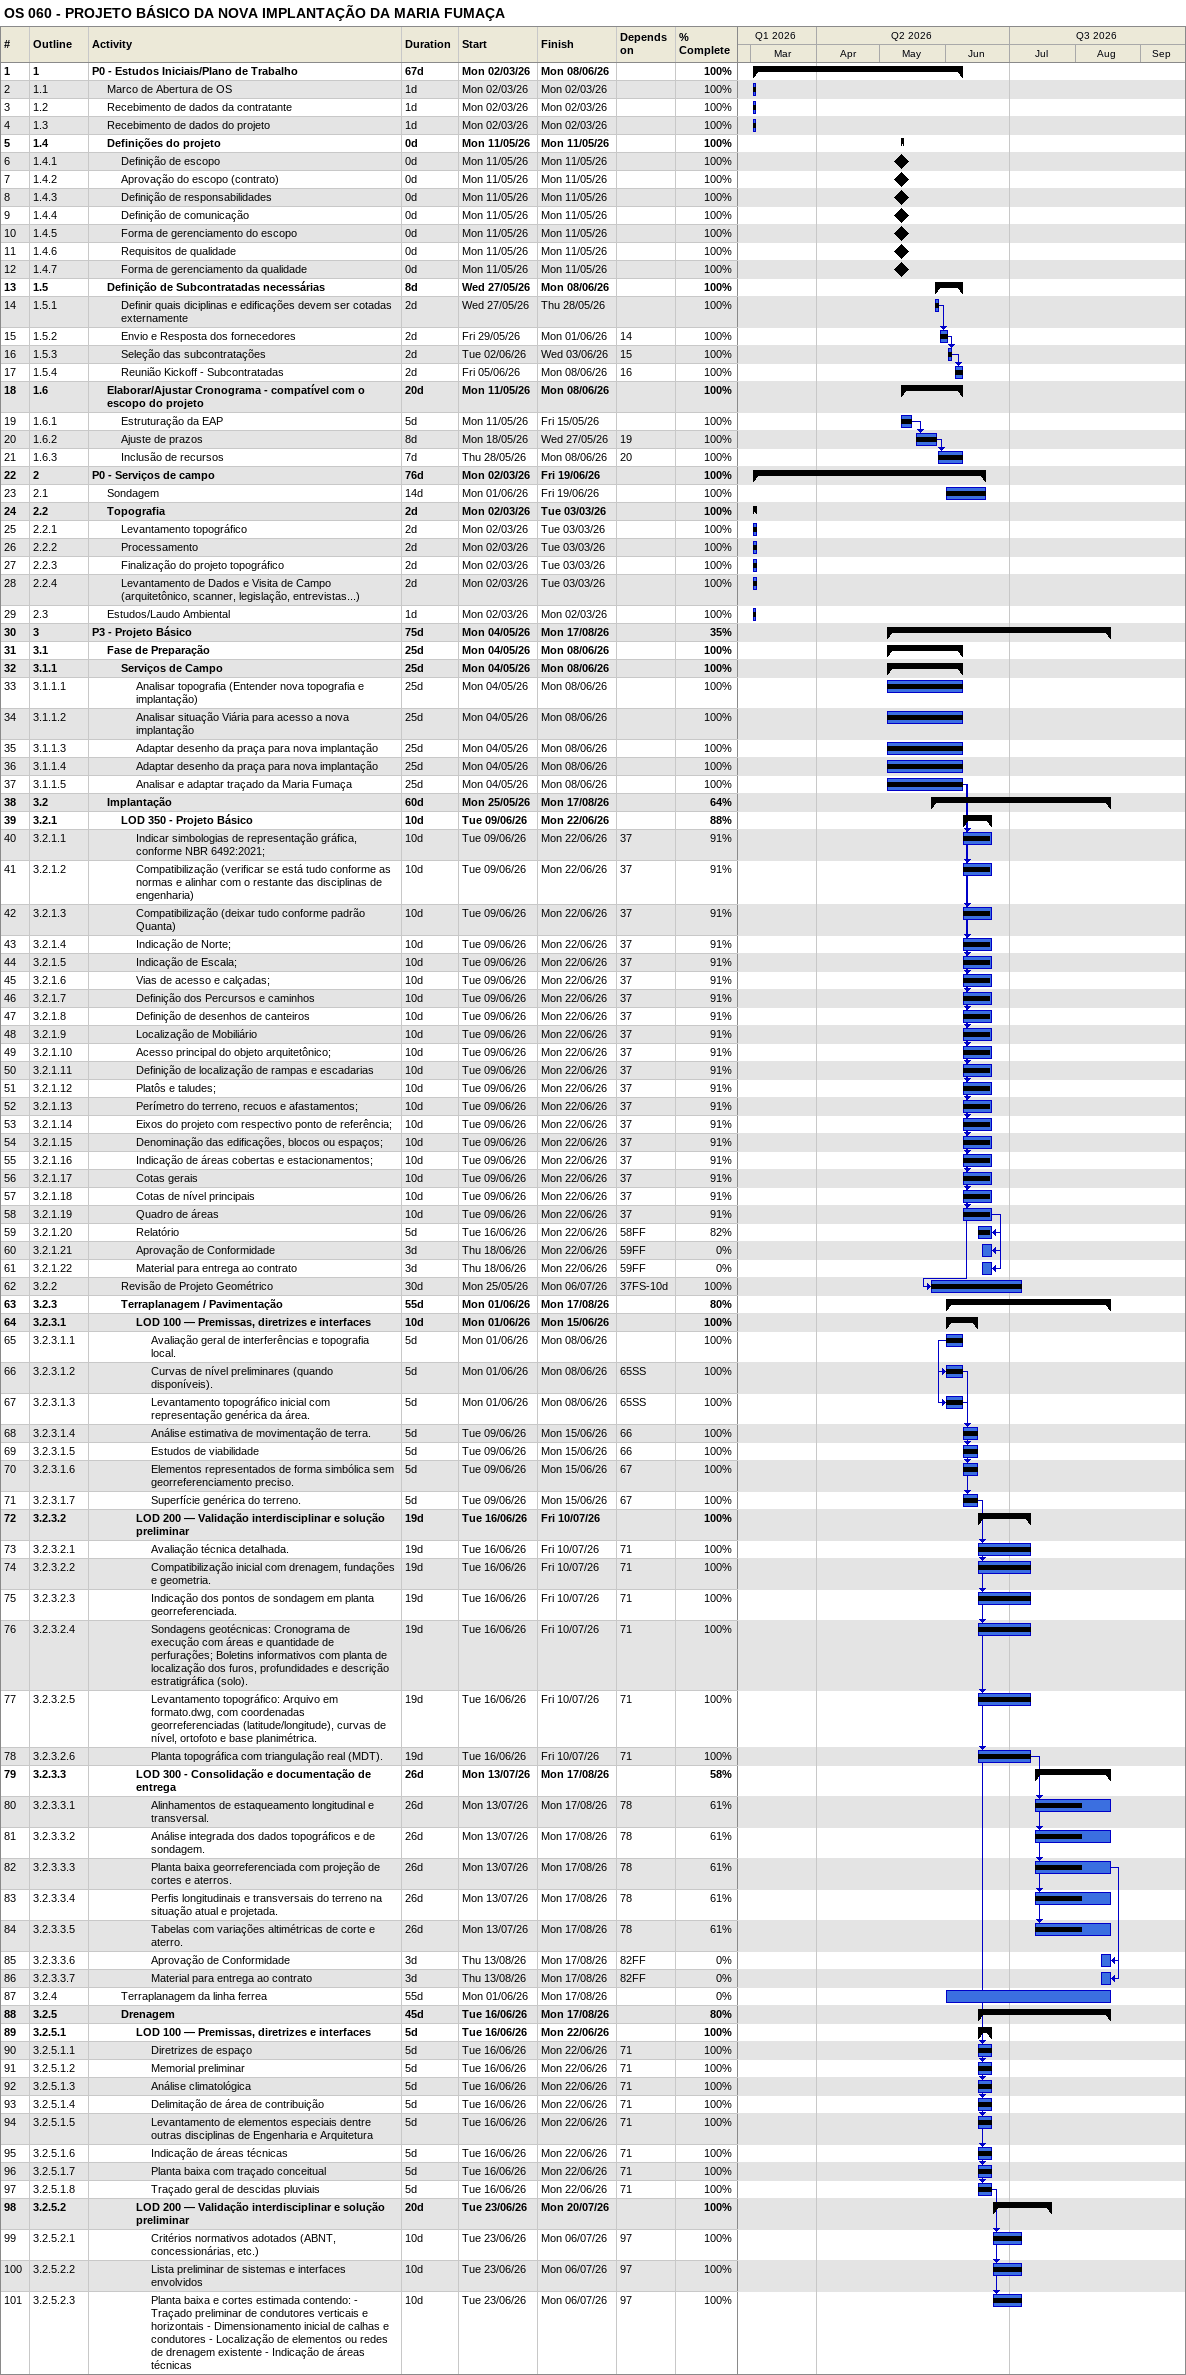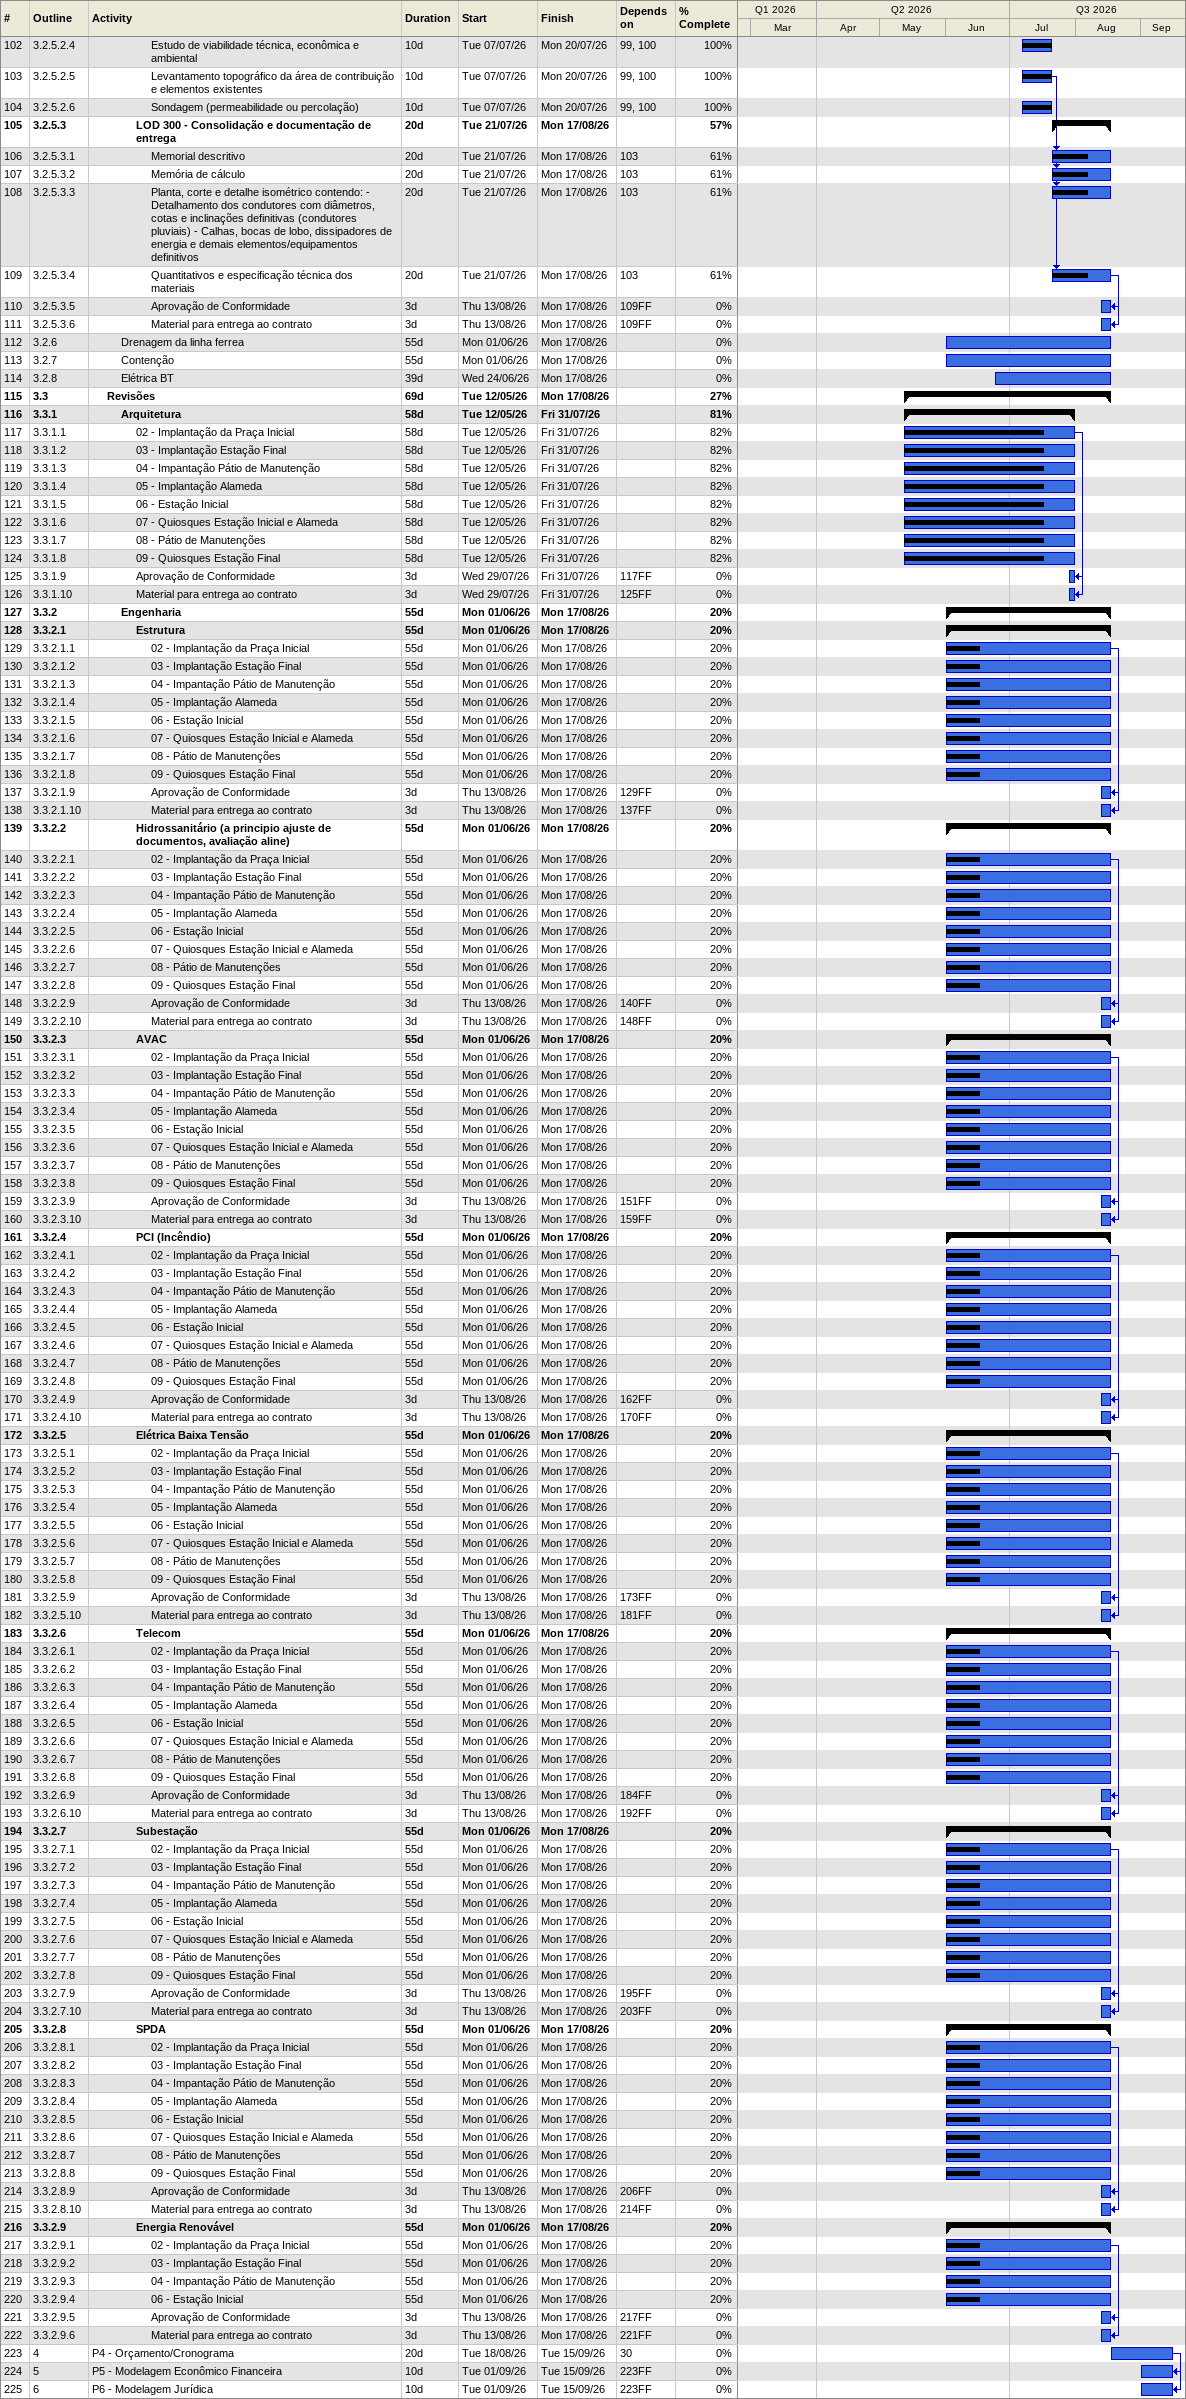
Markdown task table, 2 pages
OS 060 - PROJETO BÁSICO DA NOVA IMPLANTAÇÃO DA MARIA FUMAÇA

| ID | WBS | Task | Duration | Start | Finish | Predecessors | % complete |
|---|---|---|---|---|---|---|---|
| 1 | 1 | **P0 - Estudos Iniciais/Plano de Trabalho** | 67d | 2026-03-02 | 2026-06-08 |  | 100 |
| 2 | 1.1 | Marco de Abertura de OS | 1d | 2026-03-02 | 2026-03-02 |  | 100 |
| 3 | 1.2 | Recebimento de dados da contratante | 1d | 2026-03-02 | 2026-03-02 |  | 100 |
| 4 | 1.3 | Recebimento de dados do projeto | 1d | 2026-03-02 | 2026-03-02 |  | 100 |
| 5 | 1.4 | **Definições do projeto** | 0d | 2026-05-11 | 2026-05-11 |  | 100 |
| 6 | 1.4.1 | Definição de escopo | 0d | 2026-05-11 | 2026-05-11 |  | 100 |
| 7 | 1.4.2 | Aprovação do escopo (contrato) | 0d | 2026-05-11 | 2026-05-11 |  | 100 |
| 8 | 1.4.3 | Definição de responsabilidades | 0d | 2026-05-11 | 2026-05-11 |  | 100 |
| 9 | 1.4.4 | Definição de comunicação | 0d | 2026-05-11 | 2026-05-11 |  | 100 |
| 10 | 1.4.5 | Forma de gerenciamento do escopo | 0d | 2026-05-11 | 2026-05-11 |  | 100 |
| 11 | 1.4.6 | Requisitos de qualidade | 0d | 2026-05-11 | 2026-05-11 |  | 100 |
| 12 | 1.4.7 | Forma de gerenciamento da qualidade | 0d | 2026-05-11 | 2026-05-11 |  | 100 |
| 13 | 1.5 | **Definição de Subcontratadas necessárias** | 8d | 2026-05-27 | 2026-06-08 |  | 100 |
| 14 | 1.5.1 | Definir quais diciplinas e edificações devem ser cotadas externamente | 2d | 2026-05-27 | 2026-05-28 |  | 100 |
| 15 | 1.5.2 | Envio e Resposta dos fornecedores | 2d | 2026-05-29 | 2026-06-01 | 14 | 100 |
| 16 | 1.5.3 | Seleção das subcontratações | 2d | 2026-06-02 | 2026-06-03 | 15 | 100 |
| 17 | 1.5.4 | Reunião Kickoff - Subcontratadas | 2d | 2026-06-05 | 2026-06-08 | 16 | 100 |
| 18 | 1.6 | **Elaborar/Ajustar Cronograma - compatível com o escopo do projeto** | 20d | 2026-05-11 | 2026-06-08 |  | 100 |
| 19 | 1.6.1 | Estruturação da EAP | 5d | 2026-05-11 | 2026-05-15 |  | 100 |
| 20 | 1.6.2 | Ajuste de prazos | 8d | 2026-05-18 | 2026-05-27 | 19 | 100 |
| 21 | 1.6.3 | Inclusão de recursos | 7d | 2026-05-28 | 2026-06-08 | 20 | 100 |
| 22 | 2 | **P0 - Serviços de campo** | 76d | 2026-03-02 | 2026-06-19 |  | 100 |
| 23 | 2.1 | Sondagem | 14d | 2026-06-01 | 2026-06-19 |  | 100 |
| 24 | 2.2 | **Topografia** | 2d | 2026-03-02 | 2026-03-03 |  | 100 |
| 25 | 2.2.1 | Levantamento topográfico | 2d | 2026-03-02 | 2026-03-03 |  | 100 |
| 26 | 2.2.2 | Processamento | 2d | 2026-03-02 | 2026-03-03 |  | 100 |
| 27 | 2.2.3 | Finalização do projeto topográfico | 2d | 2026-03-02 | 2026-03-03 |  | 100 |
| 28 | 2.2.4 | Levantamento de Dados e Visita de Campo (arquitetônico, scanner, legislação, entrevistas...) | 2d | 2026-03-02 | 2026-03-03 |  | 100 |
| 29 | 2.3 | Estudos/Laudo Ambiental | 1d | 2026-03-02 | 2026-03-02 |  | 100 |
| 30 | 3 | **P3 - Projeto Básico** | 75d | 2026-05-04 | 2026-08-17 |  | 35 |
| 31 | 3.1 | **Fase de Preparação** | 25d | 2026-05-04 | 2026-06-08 |  | 100 |
| 32 | 3.1.1 | **Serviços de Campo** | 25d | 2026-05-04 | 2026-06-08 |  | 100 |
| 33 | 3.1.1.1 | Analisar topografia (Entender nova topografia e implantação) | 25d | 2026-05-04 | 2026-06-08 |  | 100 |
| 34 | 3.1.1.2 | Analisar situação Viária para acesso a nova implantação | 25d | 2026-05-04 | 2026-06-08 |  | 100 |
| 35 | 3.1.1.3 | Adaptar desenho da praça para nova implantação | 25d | 2026-05-04 | 2026-06-08 |  | 100 |
| 36 | 3.1.1.4 | Adaptar desenho da praça para nova implantação | 25d | 2026-05-04 | 2026-06-08 |  | 100 |
| 37 | 3.1.1.5 | Analisar e adaptar traçado da Maria Fumaça | 25d | 2026-05-04 | 2026-06-08 |  | 100 |
| 38 | 3.2 | **Implantação** | 60d | 2026-05-25 | 2026-08-17 |  | 64 |
| 39 | 3.2.1 | **LOD 350 - Projeto Básico** | 10d | 2026-06-09 | 2026-06-22 |  | 88 |
| 40 | 3.2.1.1 | Indicar simbologias de representação gráfica, conforme NBR 6492:2021; | 10d | 2026-06-09 | 2026-06-22 | 37 | 91 |
| 41 | 3.2.1.2 | Compatibilização (verificar se está tudo conforme as normas e alinhar com o restante das disciplinas de engenharia) | 10d | 2026-06-09 | 2026-06-22 | 37 | 91 |
| 42 | 3.2.1.3 | Compatibilização (deixar tudo conforme padrão Quanta) | 10d | 2026-06-09 | 2026-06-22 | 37 | 91 |
| 43 | 3.2.1.4 | Indicação de Norte; | 10d | 2026-06-09 | 2026-06-22 | 37 | 91 |
| 44 | 3.2.1.5 | Indicação de Escala; | 10d | 2026-06-09 | 2026-06-22 | 37 | 91 |
| 45 | 3.2.1.6 | Vias de acesso e calçadas; | 10d | 2026-06-09 | 2026-06-22 | 37 | 91 |
| 46 | 3.2.1.7 | Definição dos Percursos e caminhos | 10d | 2026-06-09 | 2026-06-22 | 37 | 91 |
| 47 | 3.2.1.8 | Definição de desenhos de canteiros | 10d | 2026-06-09 | 2026-06-22 | 37 | 91 |
| 48 | 3.2.1.9 | Localização de Mobiliário | 10d | 2026-06-09 | 2026-06-22 | 37 | 91 |
| 49 | 3.2.1.10 | Acesso principal do objeto arquitetônico; | 10d | 2026-06-09 | 2026-06-22 | 37 | 91 |
| 50 | 3.2.1.11 | Definição de localização de rampas e escadarias | 10d | 2026-06-09 | 2026-06-22 | 37 | 91 |
| 51 | 3.2.1.12 | Platôs e taludes; | 10d | 2026-06-09 | 2026-06-22 | 37 | 91 |
| 52 | 3.2.1.13 | Perímetro do terreno, recuos e afastamentos; | 10d | 2026-06-09 | 2026-06-22 | 37 | 91 |
| 53 | 3.2.1.14 | Eixos do projeto com respectivo ponto de referência; | 10d | 2026-06-09 | 2026-06-22 | 37 | 91 |
| 54 | 3.2.1.15 | Denominação das edificações, blocos ou espaços; | 10d | 2026-06-09 | 2026-06-22 | 37 | 91 |
| 55 | 3.2.1.16 | Indicação de áreas cobertas e estacionamentos; | 10d | 2026-06-09 | 2026-06-22 | 37 | 91 |
| 56 | 3.2.1.17 | Cotas gerais | 10d | 2026-06-09 | 2026-06-22 | 37 | 91 |
| 57 | 3.2.1.18 | Cotas de nível principais | 10d | 2026-06-09 | 2026-06-22 | 37 | 91 |
| 58 | 3.2.1.19 | Quadro de áreas | 10d | 2026-06-09 | 2026-06-22 | 37 | 91 |
| 59 | 3.2.1.20 | Relatório | 5d | 2026-06-16 | 2026-06-22 | 58FF | 82 |
| 60 | 3.2.1.21 | Aprovação de Conformidade | 3d | 2026-06-18 | 2026-06-22 | 59FF | 0 |
| 61 | 3.2.1.22 | Material para entrega ao contrato | 3d | 2026-06-18 | 2026-06-22 | 59FF | 0 |
| 62 | 3.2.2 | Revisão de Projeto Geométrico | 30d | 2026-05-25 | 2026-07-06 | 37FS-10d | 100 |
| 63 | 3.2.3 | **Terraplanagem / Pavimentação** | 55d | 2026-06-01 | 2026-08-17 |  | 80 |
| 64 | 3.2.3.1 | **LOD 100 — Premissas, diretrizes e interfaces** | 10d | 2026-06-01 | 2026-06-15 |  | 100 |
| 65 | 3.2.3.1.1 | Avaliação geral de interferências e topografia local. | 5d | 2026-06-01 | 2026-06-08 |  | 100 |
| 66 | 3.2.3.1.2 | Curvas de nível preliminares (quando disponíveis). | 5d | 2026-06-01 | 2026-06-08 | 65SS | 100 |
| 67 | 3.2.3.1.3 | Levantamento topográfico inicial com representação genérica da área. | 5d | 2026-06-01 | 2026-06-08 | 65SS | 100 |
| 68 | 3.2.3.1.4 | Análise estimativa de movimentação de terra. | 5d | 2026-06-09 | 2026-06-15 | 66 | 100 |
| 69 | 3.2.3.1.5 | Estudos de viabilidade | 5d | 2026-06-09 | 2026-06-15 | 66 | 100 |
| 70 | 3.2.3.1.6 | Elementos representados de forma simbólica sem georreferenciamento preciso. | 5d | 2026-06-09 | 2026-06-15 | 67 | 100 |
| 71 | 3.2.3.1.7 | Superfície genérica do terreno. | 5d | 2026-06-09 | 2026-06-15 | 67 | 100 |
| 72 | 3.2.3.2 | **LOD 200 — Validação interdisciplinar e solução preliminar** | 19d | 2026-06-16 | 2026-07-10 |  | 100 |
| 73 | 3.2.3.2.1 | Avaliação técnica detalhada. | 19d | 2026-06-16 | 2026-07-10 | 71 | 100 |
| 74 | 3.2.3.2.2 | Compatibilização inicial com drenagem, fundações e geometria. | 19d | 2026-06-16 | 2026-07-10 | 71 | 100 |
| 75 | 3.2.3.2.3 | Indicação dos pontos de sondagem em planta georreferenciada. | 19d | 2026-06-16 | 2026-07-10 | 71 | 100 |
| 76 | 3.2.3.2.4 | Sondagens geotécnicas: Cronograma de execução com áreas e quantidade de perfurações; Boletins informativos com planta de localização dos furos, profundidades e descrição estratigráfica (solo). | 19d | 2026-06-16 | 2026-07-10 | 71 | 100 |
| 77 | 3.2.3.2.5 | Levantamento topográfico: Arquivo em formato.dwg, com coordenadas georreferenciadas (latitude/longitude), curvas de nível, ortofoto e base planimétrica. | 19d | 2026-06-16 | 2026-07-10 | 71 | 100 |
| 78 | 3.2.3.2.6 | Planta topográfica com triangulação real (MDT). | 19d | 2026-06-16 | 2026-07-10 | 71 | 100 |
| 79 | 3.2.3.3 | **LOD 300 - Consolidação e documentação de entrega** | 26d | 2026-07-13 | 2026-08-17 |  | 58 |
| 80 | 3.2.3.3.1 | Alinhamentos de estaqueamento longitudinal e transversal. | 26d | 2026-07-13 | 2026-08-17 | 78 | 61 |
| 81 | 3.2.3.3.2 | Análise integrada dos dados topográficos e de sondagem. | 26d | 2026-07-13 | 2026-08-17 | 78 | 61 |
| 82 | 3.2.3.3.3 | Planta baixa georreferenciada com projeção de cortes e aterros. | 26d | 2026-07-13 | 2026-08-17 | 78 | 61 |
| 83 | 3.2.3.3.4 | Perfis longitudinais e transversais do terreno na situação atual e projetada. | 26d | 2026-07-13 | 2026-08-17 | 78 | 61 |
| 84 | 3.2.3.3.5 | Tabelas com variações altimétricas de corte e aterro. | 26d | 2026-07-13 | 2026-08-17 | 78 | 61 |
| 85 | 3.2.3.3.6 | Aprovação de Conformidade | 3d | 2026-08-13 | 2026-08-17 | 82FF | 0 |
| 86 | 3.2.3.3.7 | Material para entrega ao contrato | 3d | 2026-08-13 | 2026-08-17 | 82FF | 0 |
| 87 | 3.2.4 | Terraplanagem da linha ferrea | 55d | 2026-06-01 | 2026-08-17 |  | 0 |
| 88 | 3.2.5 | **Drenagem** | 45d | 2026-06-16 | 2026-08-17 |  | 80 |
| 89 | 3.2.5.1 | **LOD 100 — Premissas, diretrizes e interfaces** | 5d | 2026-06-16 | 2026-06-22 |  | 100 |
| 90 | 3.2.5.1.1 | Diretrizes de espaço | 5d | 2026-06-16 | 2026-06-22 | 71 | 100 |
| 91 | 3.2.5.1.2 | Memorial preliminar | 5d | 2026-06-16 | 2026-06-22 | 71 | 100 |
| 92 | 3.2.5.1.3 | Análise climatológica | 5d | 2026-06-16 | 2026-06-22 | 71 | 100 |
| 93 | 3.2.5.1.4 | Delimitação de área de contribuição | 5d | 2026-06-16 | 2026-06-22 | 71 | 100 |
| 94 | 3.2.5.1.5 | Levantamento de elementos especiais dentre outras disciplinas de Engenharia e Arquitetura | 5d | 2026-06-16 | 2026-06-22 | 71 | 100 |
| 95 | 3.2.5.1.6 | Indicação de áreas técnicas | 5d | 2026-06-16 | 2026-06-22 | 71 | 100 |
| 96 | 3.2.5.1.7 | Planta baixa com traçado conceitual | 5d | 2026-06-16 | 2026-06-22 | 71 | 100 |
| 97 | 3.2.5.1.8 | Traçado geral de descidas pluviais | 5d | 2026-06-16 | 2026-06-22 | 71 | 100 |
| 98 | 3.2.5.2 | **LOD 200 — Validação interdisciplinar e solução preliminar** | 20d | 2026-06-23 | 2026-07-20 |  | 100 |
| 99 | 3.2.5.2.1 | Critérios normativos adotados (ABNT, concessionárias, etc.) | 10d | 2026-06-23 | 2026-07-06 | 97 | 100 |
| 100 | 3.2.5.2.2 | Lista preliminar de sistemas e interfaces envolvidos | 10d | 2026-06-23 | 2026-07-06 | 97 | 100 |
| 101 | 3.2.5.2.3 | Planta baixa e cortes estimada contendo: - Traçado preliminar de condutores verticais e horizontais - Dimensionamento inicial de calhas e condutores - Localização de elementos ou redes de drenagem existente - Indicação de áreas técnicas | 10d | 2026-06-23 | 2026-07-06 | 97 | 100 |
| 102 | 3.2.5.2.4 | Estudo de viabilidade técnica, econômica e ambiental | 10d | 2026-07-07 | 2026-07-20 | 99, 100 | 100 |
| 103 | 3.2.5.2.5 | Levantamento topográfico da área de contribuição e elementos existentes | 10d | 2026-07-07 | 2026-07-20 | 99, 100 | 100 |
| 104 | 3.2.5.2.6 | Sondagem (permeabilidade ou percolação) | 10d | 2026-07-07 | 2026-07-20 | 99, 100 | 100 |
| 105 | 3.2.5.3 | **LOD 300 - Consolidação e documentação de entrega** | 20d | 2026-07-21 | 2026-08-17 |  | 57 |
| 106 | 3.2.5.3.1 | Memorial descritivo | 20d | 2026-07-21 | 2026-08-17 | 103 | 61 |
| 107 | 3.2.5.3.2 | Memória de cálculo | 20d | 2026-07-21 | 2026-08-17 | 103 | 61 |
| 108 | 3.2.5.3.3 | Planta, corte e detalhe isométrico contendo: - Detalhamento dos condutores com diâmetros, cotas e inclinações definitivas (condutores pluviais) - Calhas, bocas de lobo, dissipadores de energia e demais elementos/equipamentos definitivos | 20d | 2026-07-21 | 2026-08-17 | 103 | 61 |
| 109 | 3.2.5.3.4 | Quantitativos e especificação técnica dos materiais | 20d | 2026-07-21 | 2026-08-17 | 103 | 61 |
| 110 | 3.2.5.3.5 | Aprovação de Conformidade | 3d | 2026-08-13 | 2026-08-17 | 109FF | 0 |
| 111 | 3.2.5.3.6 | Material para entrega ao contrato | 3d | 2026-08-13 | 2026-08-17 | 109FF | 0 |
| 112 | 3.2.6 | Drenagem da linha ferrea | 55d | 2026-06-01 | 2026-08-17 |  | 0 |
| 113 | 3.2.7 | Contenção | 55d | 2026-06-01 | 2026-08-17 |  | 0 |
| 114 | 3.2.8 | Elétrica BT | 39d | 2026-06-24 | 2026-08-17 |  | 0 |
| 115 | 3.3 | **Revisões** | 69d | 2026-05-12 | 2026-08-17 |  | 27 |
| 116 | 3.3.1 | **Arquitetura** | 58d | 2026-05-12 | 2026-07-31 |  | 81 |
| 117 | 3.3.1.1 | 02 - Implantação da Praça Inicial | 58d | 2026-05-12 | 2026-07-31 |  | 82 |
| 118 | 3.3.1.2 | 03 - Implantação Estação Final | 58d | 2026-05-12 | 2026-07-31 |  | 82 |
| 119 | 3.3.1.3 | 04 - Impantação Pátio de Manutenção | 58d | 2026-05-12 | 2026-07-31 |  | 82 |
| 120 | 3.3.1.4 | 05 - Implantação Alameda | 58d | 2026-05-12 | 2026-07-31 |  | 82 |
| 121 | 3.3.1.5 | 06 - Estação Inicial | 58d | 2026-05-12 | 2026-07-31 |  | 82 |
| 122 | 3.3.1.6 | 07 - Quiosques Estação Inicial e Alameda | 58d | 2026-05-12 | 2026-07-31 |  | 82 |
| 123 | 3.3.1.7 | 08 - Pátio de Manutenções | 58d | 2026-05-12 | 2026-07-31 |  | 82 |
| 124 | 3.3.1.8 | 09 - Quiosques Estação Final | 58d | 2026-05-12 | 2026-07-31 |  | 82 |
| 125 | 3.3.1.9 | Aprovação de Conformidade | 3d | 2026-07-29 | 2026-07-31 | 117FF | 0 |
| 126 | 3.3.1.10 | Material para entrega ao contrato | 3d | 2026-07-29 | 2026-07-31 | 125FF | 0 |
| 127 | 3.3.2 | **Engenharia** | 55d | 2026-06-01 | 2026-08-17 |  | 20 |
| 128 | 3.3.2.1 | **Estrutura** | 55d | 2026-06-01 | 2026-08-17 |  | 20 |
| 129 | 3.3.2.1.1 | 02 - Implantação da Praça Inicial | 55d | 2026-06-01 | 2026-08-17 |  | 20 |
| 130 | 3.3.2.1.2 | 03 - Implantação Estação Final | 55d | 2026-06-01 | 2026-08-17 |  | 20 |
| 131 | 3.3.2.1.3 | 04 - Impantação Pátio de Manutenção | 55d | 2026-06-01 | 2026-08-17 |  | 20 |
| 132 | 3.3.2.1.4 | 05 - Implantação Alameda | 55d | 2026-06-01 | 2026-08-17 |  | 20 |
| 133 | 3.3.2.1.5 | 06 - Estação Inicial | 55d | 2026-06-01 | 2026-08-17 |  | 20 |
| 134 | 3.3.2.1.6 | 07 - Quiosques Estação Inicial e Alameda | 55d | 2026-06-01 | 2026-08-17 |  | 20 |
| 135 | 3.3.2.1.7 | 08 - Pátio de Manutenções | 55d | 2026-06-01 | 2026-08-17 |  | 20 |
| 136 | 3.3.2.1.8 | 09 - Quiosques Estação Final | 55d | 2026-06-01 | 2026-08-17 |  | 20 |
| 137 | 3.3.2.1.9 | Aprovação de Conformidade | 3d | 2026-08-13 | 2026-08-17 | 129FF | 0 |
| 138 | 3.3.2.1.10 | Material para entrega ao contrato | 3d | 2026-08-13 | 2026-08-17 | 137FF | 0 |
| 139 | 3.3.2.2 | **Hidrossanitário (a principio ajuste de documentos, avaliação aline)** | 55d | 2026-06-01 | 2026-08-17 |  | 20 |
| 140 | 3.3.2.2.1 | 02 - Implantação da Praça Inicial | 55d | 2026-06-01 | 2026-08-17 |  | 20 |
| 141 | 3.3.2.2.2 | 03 - Implantação Estação Final | 55d | 2026-06-01 | 2026-08-17 |  | 20 |
| 142 | 3.3.2.2.3 | 04 - Impantação Pátio de Manutenção | 55d | 2026-06-01 | 2026-08-17 |  | 20 |
| 143 | 3.3.2.2.4 | 05 - Implantação Alameda | 55d | 2026-06-01 | 2026-08-17 |  | 20 |
| 144 | 3.3.2.2.5 | 06 - Estação Inicial | 55d | 2026-06-01 | 2026-08-17 |  | 20 |
| 145 | 3.3.2.2.6 | 07 - Quiosques Estação Inicial e Alameda | 55d | 2026-06-01 | 2026-08-17 |  | 20 |
| 146 | 3.3.2.2.7 | 08 - Pátio de Manutenções | 55d | 2026-06-01 | 2026-08-17 |  | 20 |
| 147 | 3.3.2.2.8 | 09 - Quiosques Estação Final | 55d | 2026-06-01 | 2026-08-17 |  | 20 |
| 148 | 3.3.2.2.9 | Aprovação de Conformidade | 3d | 2026-08-13 | 2026-08-17 | 140FF | 0 |
| 149 | 3.3.2.2.10 | Material para entrega ao contrato | 3d | 2026-08-13 | 2026-08-17 | 148FF | 0 |
| 150 | 3.3.2.3 | **AVAC** | 55d | 2026-06-01 | 2026-08-17 |  | 20 |
| 151 | 3.3.2.3.1 | 02 - Implantação da Praça Inicial | 55d | 2026-06-01 | 2026-08-17 |  | 20 |
| 152 | 3.3.2.3.2 | 03 - Implantação Estação Final | 55d | 2026-06-01 | 2026-08-17 |  | 20 |
| 153 | 3.3.2.3.3 | 04 - Impantação Pátio de Manutenção | 55d | 2026-06-01 | 2026-08-17 |  | 20 |
| 154 | 3.3.2.3.4 | 05 - Implantação Alameda | 55d | 2026-06-01 | 2026-08-17 |  | 20 |
| 155 | 3.3.2.3.5 | 06 - Estação Inicial | 55d | 2026-06-01 | 2026-08-17 |  | 20 |
| 156 | 3.3.2.3.6 | 07 - Quiosques Estação Inicial e Alameda | 55d | 2026-06-01 | 2026-08-17 |  | 20 |
| 157 | 3.3.2.3.7 | 08 - Pátio de Manutenções | 55d | 2026-06-01 | 2026-08-17 |  | 20 |
| 158 | 3.3.2.3.8 | 09 - Quiosques Estação Final | 55d | 2026-06-01 | 2026-08-17 |  | 20 |
| 159 | 3.3.2.3.9 | Aprovação de Conformidade | 3d | 2026-08-13 | 2026-08-17 | 151FF | 0 |
| 160 | 3.3.2.3.10 | Material para entrega ao contrato | 3d | 2026-08-13 | 2026-08-17 | 159FF | 0 |
| 161 | 3.3.2.4 | **PCI (Incêndio)** | 55d | 2026-06-01 | 2026-08-17 |  | 20 |
| 162 | 3.3.2.4.1 | 02 - Implantação da Praça Inicial | 55d | 2026-06-01 | 2026-08-17 |  | 20 |
| 163 | 3.3.2.4.2 | 03 - Implantação Estação Final | 55d | 2026-06-01 | 2026-08-17 |  | 20 |
| 164 | 3.3.2.4.3 | 04 - Impantação Pátio de Manutenção | 55d | 2026-06-01 | 2026-08-17 |  | 20 |
| 165 | 3.3.2.4.4 | 05 - Implantação Alameda | 55d | 2026-06-01 | 2026-08-17 |  | 20 |
| 166 | 3.3.2.4.5 | 06 - Estação Inicial | 55d | 2026-06-01 | 2026-08-17 |  | 20 |
| 167 | 3.3.2.4.6 | 07 - Quiosques Estação Inicial e Alameda | 55d | 2026-06-01 | 2026-08-17 |  | 20 |
| 168 | 3.3.2.4.7 | 08 - Pátio de Manutenções | 55d | 2026-06-01 | 2026-08-17 |  | 20 |
| 169 | 3.3.2.4.8 | 09 - Quiosques Estação Final | 55d | 2026-06-01 | 2026-08-17 |  | 20 |
| 170 | 3.3.2.4.9 | Aprovação de Conformidade | 3d | 2026-08-13 | 2026-08-17 | 162FF | 0 |
| 171 | 3.3.2.4.10 | Material para entrega ao contrato | 3d | 2026-08-13 | 2026-08-17 | 170FF | 0 |
| 172 | 3.3.2.5 | **Elétrica Baixa Tensão** | 55d | 2026-06-01 | 2026-08-17 |  | 20 |
| 173 | 3.3.2.5.1 | 02 - Implantação da Praça Inicial | 55d | 2026-06-01 | 2026-08-17 |  | 20 |
| 174 | 3.3.2.5.2 | 03 - Implantação Estação Final | 55d | 2026-06-01 | 2026-08-17 |  | 20 |
| 175 | 3.3.2.5.3 | 04 - Impantação Pátio de Manutenção | 55d | 2026-06-01 | 2026-08-17 |  | 20 |
| 176 | 3.3.2.5.4 | 05 - Implantação Alameda | 55d | 2026-06-01 | 2026-08-17 |  | 20 |
| 177 | 3.3.2.5.5 | 06 - Estação Inicial | 55d | 2026-06-01 | 2026-08-17 |  | 20 |
| 178 | 3.3.2.5.6 | 07 - Quiosques Estação Inicial e Alameda | 55d | 2026-06-01 | 2026-08-17 |  | 20 |
| 179 | 3.3.2.5.7 | 08 - Pátio de Manutenções | 55d | 2026-06-01 | 2026-08-17 |  | 20 |
| 180 | 3.3.2.5.8 | 09 - Quiosques Estação Final | 55d | 2026-06-01 | 2026-08-17 |  | 20 |
| 181 | 3.3.2.5.9 | Aprovação de Conformidade | 3d | 2026-08-13 | 2026-08-17 | 173FF | 0 |
| 182 | 3.3.2.5.10 | Material para entrega ao contrato | 3d | 2026-08-13 | 2026-08-17 | 181FF | 0 |
| 183 | 3.3.2.6 | **Telecom** | 55d | 2026-06-01 | 2026-08-17 |  | 20 |
| 184 | 3.3.2.6.1 | 02 - Implantação da Praça Inicial | 55d | 2026-06-01 | 2026-08-17 |  | 20 |
| 185 | 3.3.2.6.2 | 03 - Implantação Estação Final | 55d | 2026-06-01 | 2026-08-17 |  | 20 |
| 186 | 3.3.2.6.3 | 04 - Impantação Pátio de Manutenção | 55d | 2026-06-01 | 2026-08-17 |  | 20 |
| 187 | 3.3.2.6.4 | 05 - Implantação Alameda | 55d | 2026-06-01 | 2026-08-17 |  | 20 |
| 188 | 3.3.2.6.5 | 06 - Estação Inicial | 55d | 2026-06-01 | 2026-08-17 |  | 20 |
| 189 | 3.3.2.6.6 | 07 - Quiosques Estação Inicial e Alameda | 55d | 2026-06-01 | 2026-08-17 |  | 20 |
| 190 | 3.3.2.6.7 | 08 - Pátio de Manutenções | 55d | 2026-06-01 | 2026-08-17 |  | 20 |
| 191 | 3.3.2.6.8 | 09 - Quiosques Estação Final | 55d | 2026-06-01 | 2026-08-17 |  | 20 |
| 192 | 3.3.2.6.9 | Aprovação de Conformidade | 3d | 2026-08-13 | 2026-08-17 | 184FF | 0 |
| 193 | 3.3.2.6.10 | Material para entrega ao contrato | 3d | 2026-08-13 | 2026-08-17 | 192FF | 0 |
| 194 | 3.3.2.7 | **Subestação** | 55d | 2026-06-01 | 2026-08-17 |  | 20 |
| 195 | 3.3.2.7.1 | 02 - Implantação da Praça Inicial | 55d | 2026-06-01 | 2026-08-17 |  | 20 |
| 196 | 3.3.2.7.2 | 03 - Implantação Estação Final | 55d | 2026-06-01 | 2026-08-17 |  | 20 |
| 197 | 3.3.2.7.3 | 04 - Impantação Pátio de Manutenção | 55d | 2026-06-01 | 2026-08-17 |  | 20 |
| 198 | 3.3.2.7.4 | 05 - Implantação Alameda | 55d | 2026-06-01 | 2026-08-17 |  | 20 |
| 199 | 3.3.2.7.5 | 06 - Estação Inicial | 55d | 2026-06-01 | 2026-08-17 |  | 20 |
| 200 | 3.3.2.7.6 | 07 - Quiosques Estação Inicial e Alameda | 55d | 2026-06-01 | 2026-08-17 |  | 20 |
| 201 | 3.3.2.7.7 | 08 - Pátio de Manutenções | 55d | 2026-06-01 | 2026-08-17 |  | 20 |
| 202 | 3.3.2.7.8 | 09 - Quiosques Estação Final | 55d | 2026-06-01 | 2026-08-17 |  | 20 |
| 203 | 3.3.2.7.9 | Aprovação de Conformidade | 3d | 2026-08-13 | 2026-08-17 | 195FF | 0 |
| 204 | 3.3.2.7.10 | Material para entrega ao contrato | 3d | 2026-08-13 | 2026-08-17 | 203FF | 0 |
| 205 | 3.3.2.8 | **SPDA** | 55d | 2026-06-01 | 2026-08-17 |  | 20 |
| 206 | 3.3.2.8.1 | 02 - Implantação da Praça Inicial | 55d | 2026-06-01 | 2026-08-17 |  | 20 |
| 207 | 3.3.2.8.2 | 03 - Implantação Estação Final | 55d | 2026-06-01 | 2026-08-17 |  | 20 |
| 208 | 3.3.2.8.3 | 04 - Impantação Pátio de Manutenção | 55d | 2026-06-01 | 2026-08-17 |  | 20 |
| 209 | 3.3.2.8.4 | 05 - Implantação Alameda | 55d | 2026-06-01 | 2026-08-17 |  | 20 |
| 210 | 3.3.2.8.5 | 06 - Estação Inicial | 55d | 2026-06-01 | 2026-08-17 |  | 20 |
| 211 | 3.3.2.8.6 | 07 - Quiosques Estação Inicial e Alameda | 55d | 2026-06-01 | 2026-08-17 |  | 20 |
| 212 | 3.3.2.8.7 | 08 - Pátio de Manutenções | 55d | 2026-06-01 | 2026-08-17 |  | 20 |
| 213 | 3.3.2.8.8 | 09 - Quiosques Estação Final | 55d | 2026-06-01 | 2026-08-17 |  | 20 |
| 214 | 3.3.2.8.9 | Aprovação de Conformidade | 3d | 2026-08-13 | 2026-08-17 | 206FF | 0 |
| 215 | 3.3.2.8.10 | Material para entrega ao contrato | 3d | 2026-08-13 | 2026-08-17 | 214FF | 0 |
| 216 | 3.3.2.9 | **Energia Renovável** | 55d | 2026-06-01 | 2026-08-17 |  | 20 |
| 217 | 3.3.2.9.1 | 02 - Implantação da Praça Inicial | 55d | 2026-06-01 | 2026-08-17 |  | 20 |
| 218 | 3.3.2.9.2 | 03 - Implantação Estação Final | 55d | 2026-06-01 | 2026-08-17 |  | 20 |
| 219 | 3.3.2.9.3 | 04 - Impantação Pátio de Manutenção | 55d | 2026-06-01 | 2026-08-17 |  | 20 |
| 220 | 3.3.2.9.4 | 06 - Estação Inicial | 55d | 2026-06-01 | 2026-08-17 |  | 20 |
| 221 | 3.3.2.9.5 | Aprovação de Conformidade | 3d | 2026-08-13 | 2026-08-17 | 217FF | 0 |
| 222 | 3.3.2.9.6 | Material para entrega ao contrato | 3d | 2026-08-13 | 2026-08-17 | 221FF | 0 |
| 223 | 4 | P4 - Orçamento/Cronograma | 20d | 2026-08-18 | 2026-09-15 | 30 | 0 |
| 224 | 5 | P5 - Modelagem Econômico Financeira | 10d | 2026-09-01 | 2026-09-15 | 223FF | 0 |
| 225 | 6 | P6 - Modelagem Jurídica | 10d | 2026-09-01 | 2026-09-15 | 223FF | 0 |
